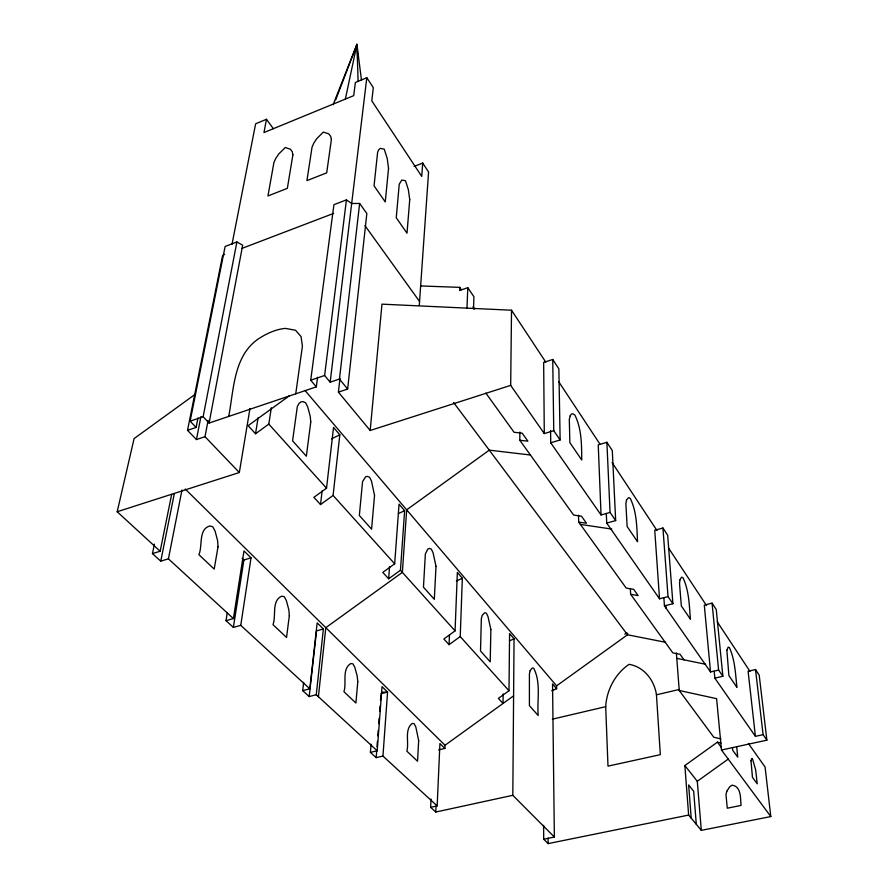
<?xml version="1.0" encoding="UTF-8"?>
<svg xmlns="http://www.w3.org/2000/svg" width="888" height="888" viewBox="0 0 888 888"><rect width="100%" height="100%" fill="white"/><g stroke="black" fill="none" stroke-linecap="round" stroke-linejoin="round"><path stroke-width="1.33" d="M578.51 515.195L578.699 522.089L586.48 523.232L581.462 516.206L573.659 515.073L519.813 440.27L519.869 432.045M543.611 825.352L543.711 839.216L554.367 837.029L512.809 795.304L514.052 638.838L509.579 633.599L508.991 690.731L498.368 698.379L503.03 703.463L503.152 693.894M510.678 385.37L511.521 310.223L381.973 304.151L370.174 430.491L510.678 385.37L544.289 433.566L553.757 430.669L560.139 439.949L550.726 442.801L550.571 430.502M460.228 636.596L462.337 578.277L457.353 572.438L455.067 630.88L443.856 638.971L449.062 644.644L460.228 636.596L508.991 690.731M473.504 309.024L473.937 296.725L467.787 287.668L459.629 290.52L459.762 287.368L420.646 285.947M466.977 308.192L467.787 287.668M449.062 644.644L449.461 635.075M438.572 749.894L444.877 748.429L445.01 745.254L185.215 489.011M431.024 799.022L430.636 807.336L437.162 805.904L439.926 743.556L444.877 748.429M512.809 795.304L435.786 812.032L436.03 806.504M419.28 305.505L428.582 172.039L422.721 163.081L414.174 166.389M400.455 570.251L404.617 510.7L399.045 504.162L394.672 563.825L382.784 572.405L388.633 578.787L400.455 570.251L455.067 630.88M437.162 805.904L382.95 756.065L387.568 692.085L382.029 686.646L377.211 750.793L370.407 752.391L371.051 744.211M422.721 163.081L421.733 176.401L371.806 100.877L373.315 87.657L366.811 77.722L355.389 82.451L353.702 95.66L263.958 132.545L266.467 119.292L255.633 123.776L232.012 244.3M388.633 578.787L389.566 566.489M382.95 756.065L376.179 757.653L376.69 750.86M376.989 746.775L377.4 741.336M377.811 735.897L378.221 730.458M378.743 723.653L379.143 718.214M379.664 711.41L380.075 705.971M380.486 700.532L380.897 695.093M356.61 48.529L356.932 44.4L333.122 104.717M377.211 750.793L316.261 694.749L323.376 628.993L317.16 622.877L309.79 688.799L302.697 690.631L303.641 682.395M318.404 696.725L325.796 627.672L402.375 572.371L406.671 509.834L489.277 450.149L530.48 455.011M370.174 430.491L338.406 392.141L347.641 389.055L366.833 213.531L359.64 203.452L351.67 203.507L346.431 199.878L333.932 204.673L310.722 380.208L316.317 386.868L209.102 423.043L203.141 416.75L236.896 241.958L242.679 245.221L209.102 423.043M316.261 694.749L309.191 696.558L316.539 630.857L323.376 628.993M333.089 495.46L339.815 434.82L333.533 427.45L326.529 488.189L313.897 497.336L320.513 504.551L333.089 495.46L394.672 563.825M347.641 389.055L339.46 379.065L359.64 203.452M338.406 392.141L339.971 378.432M320.513 504.551L322.122 490.931M339.46 379.065L330.17 382.195L366.811 77.722M330.17 382.195L324.62 375.491L346.431 199.878M316.317 386.868L317.549 377.278M605.694 706.682C606.648 689.998 615.151 673.837 629.037 664.346C644 666.699 654.4 680.363 656.454 694.805L660.328 754.667L607.991 766.133L605.694 706.682L552.369 719.169M295.737 393.817L302.408 346.22L301.054 336.619L295.538 330.247L285.392 328.405A45.51 26.074 -39.8 0 0 261.694 336.841C233.477 353.024 234.088 388.445 228.727 416.428M309.79 688.799L240.759 625.341L251.027 557.853L243.989 550.937L233.4 618.581L225.996 620.668L227.295 612.554M289.277 395.859L248.129 425.663L255.533 433.733L268.809 424.109L271.328 407.736M240.759 625.341L233.378 627.405L243.889 559.973L242.124 558.252M255.533 433.733L258.142 417.515M154.412 544.133L152.459 553.59L160.151 551.237L117.194 511.743L239.327 472.516L249.972 408.491M239.327 472.516L205.006 436.696L208.114 420.346M205.006 436.696L196.448 439.56L200.921 416.583M233.4 618.581L168.42 558.83L181.984 489.987M196.448 439.56L187.523 430.325L196.126 427.428L197.98 417.926M196.126 427.428L190.132 421.167L225.119 246.487L236.896 241.958M160.151 551.237L171.65 494.427M168.42 558.83L160.761 561.161L174.314 493.717M187.523 430.325L222.555 255.811L224.653 254.29M345.288 99.434L356.932 44.4L361.483 80.186M117.194 511.743L134.088 438.594L195.449 394.106M355.944 48.429L356.932 44.4L357.209 48.54M335.72 99.811L356.932 44.4L358.108 81.596M445.01 745.254L513.597 695.848M624.764 634.176L626.262 633.1L627.838 633.41M551.714 690.797L556.632 688.7L556.587 685.847L627.516 634.776L665.5 642.279M748.384 743.478L765.068 766.999L770.806 816.56L701.309 830.369L688.644 815.073L684.87 765.545L717.426 742.157L720.989 743.001M701.309 830.369L697.291 781.285L728.238 759.062M331.568 438.805L339.815 434.82M398.39 513.608L404.617 510.7M456.388 580.963L462.337 578.277M509.512 640.836L514.052 638.838M242.091 248.351L333.688 213.375M190.132 421.167L203.141 416.75M310.722 380.208L324.62 375.491M560.139 439.949L558.863 368.853L552.736 359.485L543.656 362.426L544.289 433.566M615.673 520.59L612.298 450.571L606.881 442.28L598.235 444.877L601.043 514.962L610.056 512.432L615.673 520.59L606.715 523.088L606.304 513.486M243.889 559.973L251.027 557.853M672.915 603.707L667.676 535.242L662.936 528.005L654.745 530.247L659.518 598.812L668.031 596.625L672.915 603.707L664.446 605.871L663.847 597.668M722.876 676.268L716.25 609.512L712.076 603.141L704.295 605.105L710.533 671.961L718.603 670.052L722.876 676.268L714.851 678.155L714.196 671.35M380.996 693.728L387.568 692.085L381.607 692.307M766.877 740.159L759.207 675.202L755.51 669.541L748.096 671.284L755.422 736.341L763.092 734.665L766.877 740.159L721.489 750.016L716.605 698.667L679.242 690.498L676.379 652.958M656.454 694.805L679.353 689.454M543.711 839.216L548.14 843.6L688.644 815.073M519.813 440.27L527.883 441.17L522.166 433.155L514.074 432.278L485.869 393.095M580.375 524.408L611.743 529.07M630.336 588.711L630.635 594.25L638.139 595.593L633.699 589.366L626.173 588.045L578.699 522.089M676.789 658.374L705.605 664.257M720.934 738.905L713.774 737.218L679.242 690.498M152.459 553.59L160.761 561.161M225.996 620.668L233.378 627.405M302.697 690.631L309.191 696.558M370.407 752.391L376.179 757.653M430.636 807.336L435.786 812.032M268.809 424.109L326.529 488.189M305.017 390.487L556.587 685.847M556.632 688.7L552.547 683.915L554.367 837.029M684.87 765.545L697.291 781.285M453.601 402.497L627.516 634.776M721.489 750.016L770.806 816.56M717.426 742.157L721.4 747.518M266.467 119.292L273.382 128.727M630.635 594.25L672.804 652.846L680.075 654.312L684.026 659.851M364.946 225.608L419.558 301.465M550.726 442.801L601.043 514.962M606.715 523.088L659.518 598.812M664.446 605.871L710.533 671.961M714.851 678.155L755.422 736.341M459.762 287.368L461.327 289.654M473.049 306.76L474.614 309.035M511.521 310.223L545.798 362.138M558.752 381.762L599.9 444.067M612.087 462.537L657.031 530.613M668.464 547.918L706.526 605.572M717.193 621.722L749.927 671.317M755.51 669.541L763.092 734.665M736.707 746.908L737.762 757.175L732.733 750.271L732.467 747.696M712.076 603.141L718.603 670.052M696.303 824.308L693.661 791.208L688.644 784.959L691.219 818.181M662.936 528.005L668.031 596.625M665.867 605.45L666.067 608.202M357.387 51.293L357.653 55.422M606.881 442.28L610.056 512.432M552.736 359.485L553.757 430.669M548.096 838.061L548.14 843.6M490.875 629.548L490.22 661.849L480.519 650.993L481.34 618.559L482.251 615.273L484.682 612.731L486.38 613.175L488 616.594L490.875 629.548M750.993 760.794L752.458 777.3L757.22 783.827L755.677 769.918L752.436 758.596L751.725 758.541L750.993 760.794M726.861 650.194L728.904 675.613L736.929 687.379C735.453 673.992 735.086 660.028 729.403 647.563L728.182 647.152L726.861 650.194M435.997 566.3L434.321 599.333L423.465 587.19L425.352 554.023L427.816 549.062L429.359 548.429L431.302 549.073L433.067 552.736L435.997 566.3M418.67 740.603L417.538 761.249L406.848 751.148C409.324 742.601 404.129 729.77 412.165 723.454L414.097 723.631L415.839 727.039L418.67 740.603M409.734 199.611L407.004 233.2L396.248 217.738L399.245 184.16L401.842 180.053L405.472 180.708L408.358 189.71L409.734 199.611M357.775 681.795L355.91 703.019L343.922 691.685C346.864 683.138 341.58 669.075 350.782 663.536L353.002 663.891L354.9 667.554L357.22 676.157L357.775 681.795M374.536 495.46L371.584 529.159L359.34 515.473L362.559 481.651L365.567 476.845L367.388 476.379L369.608 477.256L371.55 481.218L374.536 495.46M679.897 579.942L679.531 583.705L681.329 605.905L690.431 619.247C689.266 605.283 689.077 590.709 683.016 577.766L681.584 577.133L679.897 579.942M388.544 168.387L385.259 201.942L374.048 185.836L377.622 152.303L378.677 149.806L380.419 148.329L384.249 149.195L387.201 158.386L388.544 168.387M289.322 615.673L286.546 637.473L272.982 624.653C276.412 616.128 271.273 600.621 281.762 596.159L284.315 596.725L286.402 600.688L288.833 609.79L289.322 615.673M310.767 421.966L306.349 456.21L292.585 440.814L297.336 406.482L299.067 403.352L300.965 401.898L303.074 401.62L305.627 402.775L307.748 407.048L310.234 416.272L310.767 421.966M331.402 139.372L326.706 172.849L306.926 180.63L312.043 147.142L313.786 143.157L316.716 138.695L323.343 132.101L328.76 133.833L330.68 136.352L331.402 139.372M626.484 500.055L625.885 503.774L627.128 526.495L637.54 541.747C636.818 527.172 636.818 511.943 630.325 498.512L628.637 497.58L626.484 500.055M292.896 154.845L287.346 188.334L267.965 195.959L273.926 162.46L275.735 158.475L278.699 154.035L285.303 147.486L290.498 149.273L292.285 151.815L292.896 154.845M218.015 546.808L214.197 569.108L198.901 554.656C202.797 546.12 198.124 529.137 209.857 525.962L212.776 526.773L215.085 531.068L217.616 540.681L218.015 546.808M530.136 670.673L529.403 673.959L529.415 705.683L538.172 715.484C536.918 699.91 541.225 682.817 533.71 668.275L532.212 667.987L530.136 670.673M570.174 415.828L569.308 419.447L569.852 442.59L581.729 459.995C581.618 444.833 581.784 428.96 574.847 415.04L572.849 413.764L571.361 414.119L570.174 415.828M726.817 791.219L725.973 794.505L727.272 808.213L741.058 805.416C740.281 798.49 741.558 786.38 732.023 785.17L729.736 786.746L726.817 791.219"/></g></svg>
